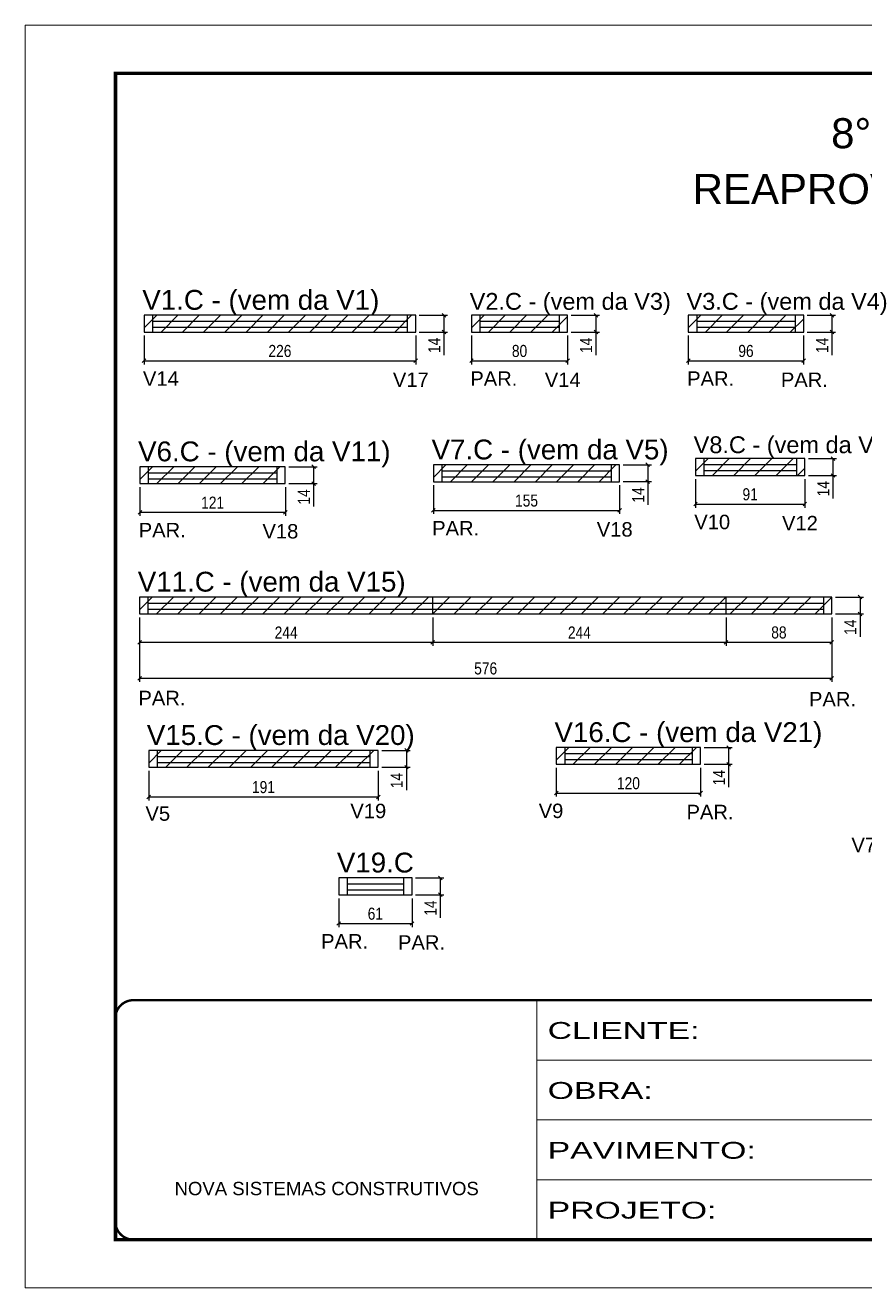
# Model space of a CAD drawing. Extents: x 2489 to 8743, y 745 to 4092.
# Drawn here: x 5673 to 6372, y 745 to 1795 of the extents above; entities that cross this region are included whole.
import ezdxf

# ---------------------------------------------------------------- set-up
doc = ezdxf.new("R2010")
doc.units = 0
doc.linetypes.add('CONTINUO', pattern=[0])
doc.linetypes.add('DASHED', pattern=[0.75, 0.5, -0.25])
for name, color, linetype in [('5', 5, 'Continuous'), ('COTA', 241, 'Continuous'), ('NOMENCLATURA', 7, 'Continuous'), ('Painéis', 200, 'Continuous'), ('SARR_2.2x7', 40, 'Continuous'), ('SARR_EDITAR', 141, 'Continuous')]:
    doc.layers.add(name, color=color, linetype=linetype)
for name, color, linetype, lineweight in [('Folhas', 255, 'Continuous', 9), ('REAPROVEITAMENTO', 251, 'Continuous', 9), ('SARRAFO DE PRESSAO', 251, 'DASHED', 9)]:
    doc.layers.add(name, color=color, linetype=linetype, lineweight=lineweight)
doc.styles.add('ARIAL', font='arial.ttf')
doc.styles.add('COTA TECNICA', font='techl___.ttf', dxfattribs={"height": 10})
doc.styles.add('COTA TECNICA-50', font='techl___.ttf', dxfattribs={"height": 10})
doc.styles.get("Standard").update_dxf_attribs({"font": 'arial.ttf'})
doc.styles.add('Tecnologia', font='')
doc.styles.get('Tecnologia').set_extended_font_data('Forgotten Futurist')
doc.dimstyles.new('COTA PAINEL-50', dxfattribs={"dimtxt": 10, "dimasz": 3, "dimexe": 3, "dimexo": 3, "dimgap": 3, "dimtad": 1, "dimdec": 1, "dimzin": 12, "dimdsep": 46, "dimtxsty": 'COTA TECNICA-50', "dimblk1": 'OBLIQUE', "dimblk2": 'OBLIQUE', "dimsah": 1, "dimcen": 0.9, "dimclrd": 4, "dimclre": 4, "dimclrt": 240, "dimadec": 1, "dimazin": 3, "dimtfac": 1, "dimtdec": 1, "dimtmove": 0, "dimatfit": 3, "dimfxl": 1, "dimtolj": 1, "dimtzin": 12, "dimarcsym": 0})
doc.dimstyles.new('PAINEL', dxfattribs={"dimtxt": 10, "dimasz": 3, "dimexe": 3, "dimexo": 3, "dimgap": 3, "dimtad": 1, "dimdec": 1, "dimzin": 12, "dimdsep": 46, "dimtxsty": 'COTA TECNICA', "dimblk1": 'OBLIQUE', "dimblk2": 'OBLIQUE', "dimsah": 1, "dimcen": 0.9, "dimclrd": 4, "dimclre": 4, "dimclrt": 240, "dimadec": 1, "dimazin": 3, "dimtfac": 1, "dimtdec": 1, "dimtmove": 0, "dimatfit": 3, "dimfxl": 1, "dimtolj": 1, "dimtzin": 12, "dimarcsym": 0})

# ---------------------------------------------------------------- blocks, each defined once
blk = doc.blocks.new('9999999999')
at = {"color": 30, "linetype": 'CONTINUO'}
for p, q in [((98564.6, 34230.2), (98564.6, 34429.4)), ((98564.6, 34379.6), (99584, 34379.6)), ((98564.6, 34329.8), (99488, 34329.8)), ((98564.6, 34280), (99488, 34280))]:
    blk.add_line(p, q, dxfattribs=at)
at = {"color": 30, "linetype": 'CONTINUO', "const_width": 2}
blk.add_lwpolyline([(99584, 34230.2), (99584, 34414.4, 0.414214), (99569, 34429.4), (98229, 34429.4, 0.414214), (98214, 34414.4), (98214, 34245.2, 0.414214), (98229, 34230.2), (99584, 34230.2)], format="xyb", dxfattribs=at)
at = {"layer": 'Folhas'}
blk.add_lwpolyline([(98139, 34190.2), (99624, 34190.2), (99624, 35240.2), (98139, 35240.2)], close=True, dxfattribs=at)
at = {"layer": 'Folhas', "color": 30, "const_width": 3}
blk.add_lwpolyline([(98214, 34230.2), (99584, 34230.2), (99584, 35200.2), (98214, 35200.2)], close=True, dxfattribs=at)
at = {"color": 7, "linetype": 'Continuous', "ltscale": 5, "style": 'ARIAL'}
blk.add_text('NOVA SISTEMAS CONSTRUTIVOS', height=11.059, dxfattribs=at).set_placement((98263.2, 34267.2))
at = {"layer": 'Folhas', "color": 7, "style": 'Tecnologia', "width": 1.5}
for s, p in [('CLIENTE:', (98573.7, 34397.2)), ('OBRA:', (98573.7, 34347.3)), ('PAVIMENTO:', (98573.7, 34297.5)), ('PROJETO:', (98573.7, 34247.7))]:
    blk.add_text(s, height=14, dxfattribs=at).set_placement(p)
blk = doc.blocks.new('_Oblique')
at = {"color": 0, "linetype": 'ByBlock', "lineweight": -2}
blk.add_line((-0.5, -0.5), (0.5, 0.5), dxfattribs=at)
blk = doc.blocks.new('*D267')
at = {"layer": 'COTA', "color": 4, "linetype": 'ByBlock', "lineweight": -2, "transparency": 16777216}
for p, q in [((5771.9, 1536.8), (5771.9, 1512.9)), ((5997.9, 1536.8), (5997.9, 1512.9)), ((5771.9, 1515.9), (5997.9, 1515.9))]:
    blk.add_line(p, q, dxfattribs=at)
at = {"layer": 'Defpoints', "color": 0, "linetype": 'ByBlock', "transparency": 16777216}
for p in [(5771.9, 1539.8), (5997.9, 1539.8), (5997.9, 1515.9)]:
    blk.add_point(p, dxfattribs=at)
at = {"layer": 'COTA', "color": 4, "linetype": 'ByBlock', "lineweight": -2, "transparency": 16777216, "xscale": 3, "yscale": 3, "zscale": 3, "rotation": 180}
blk.add_blockref('_Oblique', (5771.9, 1515.9), dxfattribs=at)
at = {"layer": 'COTA', "color": 4, "linetype": 'ByBlock', "lineweight": -2, "transparency": 16777216, "xscale": 3, "yscale": 3, "zscale": 3}
blk.add_blockref('_Oblique', (5997.9, 1515.9), dxfattribs=at)
at = {"layer": 'COTA', "color": 240, "linetype": 'ByBlock', "transparency": 16777216, "insert": (5884.9, 1524), "char_height": 10, "attachment_point": 5, "style": 'COTA TECNICA-50'}
blk.add_mtext('\\A1;226', dxfattribs=at)
blk = doc.blocks.new('*D268')
at = {"layer": 'COTA', "color": 4, "lineweight": -2, "transparency": 16777216}
for p, q in [((6000.9, 1553.8), (6024.4, 1553.8)), ((6021.4, 1553.8), (6021.4, 1539.8)), ((6000.9, 1539.8), (6024.4, 1539.8)), ((6021.4, 1539.8), (6021.4, 1520.7))]:
    blk.add_line(p, q, dxfattribs=at)
at = {"layer": 'Defpoints', "color": 0, "transparency": 16777216}
for p in [(5997.9, 1553.8), (5997.9, 1539.8), (6021.4, 1539.8)]:
    blk.add_point(p, dxfattribs=at)
at = {"layer": 'COTA', "color": 4, "lineweight": -2, "transparency": 16777216, "xscale": 3, "yscale": 3, "zscale": 3}
for p, rotation in [((6021.4, 1553.8), 90), ((6021.4, 1539.8), 270)]:
    blk.add_blockref('_Oblique', p, dxfattribs=dict(at, rotation=rotation))
at = {"layer": 'COTA', "color": 240, "transparency": 16777216, "insert": (6013.3, 1528.7), "char_height": 10, "attachment_point": 5, "rotation": 90, "style": 'COTA TECNICA'}
blk.add_mtext('\\A1;14', dxfattribs=at)
blk = doc.blocks.new('*D269')
at = {"layer": 'COTA', "color": 4, "linetype": 'ByBlock', "lineweight": -2, "transparency": 16777216}
for p, q in [((6044.3, 1536.8), (6044.3, 1512.9)), ((6124.3, 1536.8), (6124.3, 1512.9)), ((6044.3, 1515.9), (6124.3, 1515.9))]:
    blk.add_line(p, q, dxfattribs=at)
at = {"layer": 'Defpoints', "color": 0, "linetype": 'ByBlock', "transparency": 16777216}
for p in [(6044.3, 1539.8), (6124.3, 1539.8), (6124.3, 1515.9)]:
    blk.add_point(p, dxfattribs=at)
at = {"layer": 'COTA', "color": 4, "linetype": 'ByBlock', "lineweight": -2, "transparency": 16777216, "xscale": 3, "yscale": 3, "zscale": 3, "rotation": 180}
blk.add_blockref('_Oblique', (6044.3, 1515.9), dxfattribs=at)
at = {"layer": 'COTA', "color": 4, "linetype": 'ByBlock', "lineweight": -2, "transparency": 16777216, "xscale": 3, "yscale": 3, "zscale": 3}
blk.add_blockref('_Oblique', (6124.3, 1515.9), dxfattribs=at)
at = {"layer": 'COTA', "color": 240, "linetype": 'ByBlock', "transparency": 16777216, "insert": (6084.3, 1524), "char_height": 10, "attachment_point": 5, "style": 'COTA TECNICA-50'}
blk.add_mtext('\\A1;80', dxfattribs=at)
blk = doc.blocks.new('*D270')
at = {"layer": 'COTA', "color": 4, "lineweight": -2, "transparency": 16777216}
for p, q in [((6127.3, 1553.8), (6150.8, 1553.8)), ((6147.8, 1553.8), (6147.8, 1539.8)), ((6127.3, 1539.8), (6150.8, 1539.8)), ((6147.8, 1539.8), (6147.8, 1520.7))]:
    blk.add_line(p, q, dxfattribs=at)
at = {"layer": 'Defpoints', "color": 0, "transparency": 16777216}
for p in [(6124.3, 1553.8), (6124.3, 1539.8), (6147.8, 1539.8)]:
    blk.add_point(p, dxfattribs=at)
at = {"layer": 'COTA', "color": 4, "lineweight": -2, "transparency": 16777216, "xscale": 3, "yscale": 3, "zscale": 3}
for p, rotation in [((6147.8, 1553.8), 90), ((6147.8, 1539.8), 270)]:
    blk.add_blockref('_Oblique', p, dxfattribs=dict(at, rotation=rotation))
at = {"layer": 'COTA', "color": 240, "transparency": 16777216, "insert": (6139.7, 1528.7), "char_height": 10, "attachment_point": 5, "rotation": 90, "style": 'COTA TECNICA'}
blk.add_mtext('\\A1;14', dxfattribs=at)
blk = doc.blocks.new('*D271')
at = {"layer": 'COTA', "color": 4, "linetype": 'ByBlock', "lineweight": -2, "transparency": 16777216}
for p, q in [((6224.7, 1536.8), (6224.7, 1512.9)), ((6320.7, 1536.8), (6320.7, 1512.9)), ((6224.7, 1515.9), (6320.7, 1515.9))]:
    blk.add_line(p, q, dxfattribs=at)
at = {"layer": 'Defpoints', "color": 0, "linetype": 'ByBlock', "transparency": 16777216}
for p in [(6224.7, 1539.8), (6320.7, 1539.8), (6320.7, 1515.9)]:
    blk.add_point(p, dxfattribs=at)
at = {"layer": 'COTA', "color": 4, "linetype": 'ByBlock', "lineweight": -2, "transparency": 16777216, "xscale": 3, "yscale": 3, "zscale": 3, "rotation": 180}
blk.add_blockref('_Oblique', (6224.7, 1515.9), dxfattribs=at)
at = {"layer": 'COTA', "color": 4, "linetype": 'ByBlock', "lineweight": -2, "transparency": 16777216, "xscale": 3, "yscale": 3, "zscale": 3}
blk.add_blockref('_Oblique', (6320.7, 1515.9), dxfattribs=at)
at = {"layer": 'COTA', "color": 240, "linetype": 'ByBlock', "transparency": 16777216, "insert": (6272.7, 1524), "char_height": 10, "attachment_point": 5, "style": 'COTA TECNICA-50'}
blk.add_mtext('\\A1;96', dxfattribs=at)
blk = doc.blocks.new('*D272')
at = {"layer": 'COTA', "color": 4, "lineweight": -2, "transparency": 16777216}
for p, q in [((6323.7, 1553.8), (6347.2, 1553.8)), ((6344.2, 1553.8), (6344.2, 1539.8)), ((6323.7, 1539.8), (6347.2, 1539.8)), ((6344.2, 1539.8), (6344.2, 1520.7))]:
    blk.add_line(p, q, dxfattribs=at)
at = {"layer": 'Defpoints', "color": 0, "transparency": 16777216}
for p in [(6320.7, 1553.8), (6320.7, 1539.8), (6344.2, 1539.8)]:
    blk.add_point(p, dxfattribs=at)
at = {"layer": 'COTA', "color": 4, "lineweight": -2, "transparency": 16777216, "xscale": 3, "yscale": 3, "zscale": 3}
for p, rotation in [((6344.2, 1553.8), 90), ((6344.2, 1539.8), 270)]:
    blk.add_blockref('_Oblique', p, dxfattribs=dict(at, rotation=rotation))
at = {"layer": 'COTA', "color": 240, "transparency": 16777216, "insert": (6336.1, 1528.7), "char_height": 10, "attachment_point": 5, "rotation": 90, "style": 'COTA TECNICA'}
blk.add_mtext('\\A1;14', dxfattribs=at)
blk = doc.blocks.new('*D277')
at = {"layer": 'COTA', "color": 4, "linetype": 'ByBlock', "lineweight": -2, "transparency": 16777216}
for p, q in [((5768.4, 1410.8), (5768.4, 1386.9)), ((5889.4, 1410.8), (5889.4, 1386.9)), ((5768.4, 1389.9), (5889.4, 1389.9))]:
    blk.add_line(p, q, dxfattribs=at)
at = {"layer": 'Defpoints', "color": 0, "linetype": 'ByBlock', "transparency": 16777216}
for p in [(5768.4, 1413.8), (5889.4, 1413.8), (5889.4, 1389.9)]:
    blk.add_point(p, dxfattribs=at)
at = {"layer": 'COTA', "color": 4, "linetype": 'ByBlock', "lineweight": -2, "transparency": 16777216, "xscale": 3, "yscale": 3, "zscale": 3, "rotation": 180}
blk.add_blockref('_Oblique', (5768.4, 1389.9), dxfattribs=at)
at = {"layer": 'COTA', "color": 4, "linetype": 'ByBlock', "lineweight": -2, "transparency": 16777216, "xscale": 3, "yscale": 3, "zscale": 3}
blk.add_blockref('_Oblique', (5889.4, 1389.9), dxfattribs=at)
at = {"layer": 'COTA', "color": 240, "linetype": 'ByBlock', "transparency": 16777216, "insert": (5828.9, 1397.9), "char_height": 10, "attachment_point": 5, "style": 'COTA TECNICA-50'}
blk.add_mtext('\\A1;121', dxfattribs=at)
blk = doc.blocks.new('*D278')
at = {"layer": 'COTA', "color": 4, "lineweight": -2, "transparency": 16777216}
for p, q in [((5892.4, 1427.8), (5915.9, 1427.8)), ((5912.9, 1427.8), (5912.9, 1413.8)), ((5892.4, 1413.8), (5915.9, 1413.8)), ((5912.9, 1413.8), (5912.9, 1394.7))]:
    blk.add_line(p, q, dxfattribs=at)
at = {"layer": 'Defpoints', "color": 0, "transparency": 16777216}
for p in [(5889.4, 1427.8), (5889.4, 1413.8), (5912.9, 1413.8)]:
    blk.add_point(p, dxfattribs=at)
at = {"layer": 'COTA', "color": 4, "lineweight": -2, "transparency": 16777216, "xscale": 3, "yscale": 3, "zscale": 3}
for p, rotation in [((5912.9, 1427.8), 90), ((5912.9, 1413.8), 270)]:
    blk.add_blockref('_Oblique', p, dxfattribs=dict(at, rotation=rotation))
at = {"layer": 'COTA', "color": 240, "transparency": 16777216, "insert": (5904.8, 1402.7), "char_height": 10, "attachment_point": 5, "rotation": 90, "style": 'COTA TECNICA'}
blk.add_mtext('\\A1;14', dxfattribs=at)
blk = doc.blocks.new('*D279')
at = {"layer": 'COTA', "color": 4, "linetype": 'ByBlock', "lineweight": -2, "transparency": 16777216}
for p, q in [((6012.6, 1412.4), (6012.6, 1388.5)), ((6167.6, 1412.4), (6167.6, 1388.5)), ((6012.6, 1391.5), (6167.6, 1391.5))]:
    blk.add_line(p, q, dxfattribs=at)
at = {"layer": 'Defpoints', "color": 0, "linetype": 'ByBlock', "transparency": 16777216}
for p in [(6012.6, 1415.4), (6167.6, 1415.4), (6167.6, 1391.5)]:
    blk.add_point(p, dxfattribs=at)
at = {"layer": 'COTA', "color": 4, "linetype": 'ByBlock', "lineweight": -2, "transparency": 16777216, "xscale": 3, "yscale": 3, "zscale": 3, "rotation": 180}
blk.add_blockref('_Oblique', (6012.6, 1391.5), dxfattribs=at)
at = {"layer": 'COTA', "color": 4, "linetype": 'ByBlock', "lineweight": -2, "transparency": 16777216, "xscale": 3, "yscale": 3, "zscale": 3}
blk.add_blockref('_Oblique', (6167.6, 1391.5), dxfattribs=at)
at = {"layer": 'COTA', "color": 240, "linetype": 'ByBlock', "transparency": 16777216, "insert": (6090.1, 1399.6), "char_height": 10, "attachment_point": 5, "style": 'COTA TECNICA-50'}
blk.add_mtext('\\A1;155', dxfattribs=at)
blk = doc.blocks.new('*D296')
at = {"layer": 'COTA', "color": 4, "lineweight": -2, "transparency": 16777216}
for p, q in [((6170.6, 1429.4), (6194, 1429.4)), ((6191, 1429.4), (6191, 1415.4)), ((6170.6, 1415.4), (6194, 1415.4)), ((6191, 1415.4), (6191, 1396.2))]:
    blk.add_line(p, q, dxfattribs=at)
at = {"layer": 'Defpoints', "color": 0, "transparency": 16777216}
for p in [(6167.6, 1429.4), (6167.6, 1415.4), (6191, 1415.4)]:
    blk.add_point(p, dxfattribs=at)
at = {"layer": 'COTA', "color": 4, "lineweight": -2, "transparency": 16777216, "xscale": 3, "yscale": 3, "zscale": 3}
for p, rotation in [((6191, 1429.4), 90), ((6191, 1415.4), 270)]:
    blk.add_blockref('_Oblique', p, dxfattribs=dict(at, rotation=rotation))
at = {"layer": 'COTA', "color": 240, "transparency": 16777216, "insert": (6183, 1404.3), "char_height": 10, "attachment_point": 5, "rotation": 90, "style": 'COTA TECNICA'}
blk.add_mtext('\\A1;14', dxfattribs=at)
blk = doc.blocks.new('*D297')
at = {"layer": 'COTA', "color": 4, "linetype": 'ByBlock', "lineweight": -2, "transparency": 16777216}
for p, q in [((6230.7, 1417.5), (6230.7, 1393.7)), ((6321.7, 1417.5), (6321.7, 1393.7)), ((6230.7, 1396.7), (6321.7, 1396.7))]:
    blk.add_line(p, q, dxfattribs=at)
at = {"layer": 'Defpoints', "color": 0, "linetype": 'ByBlock', "transparency": 16777216}
for p in [(6230.7, 1420.5), (6321.7, 1420.5), (6321.7, 1396.7)]:
    blk.add_point(p, dxfattribs=at)
at = {"layer": 'COTA', "color": 4, "linetype": 'ByBlock', "lineweight": -2, "transparency": 16777216, "xscale": 3, "yscale": 3, "zscale": 3, "rotation": 180}
blk.add_blockref('_Oblique', (6230.7, 1396.7), dxfattribs=at)
at = {"layer": 'COTA', "color": 4, "linetype": 'ByBlock', "lineweight": -2, "transparency": 16777216, "xscale": 3, "yscale": 3, "zscale": 3}
blk.add_blockref('_Oblique', (6321.7, 1396.7), dxfattribs=at)
at = {"layer": 'COTA', "color": 240, "linetype": 'ByBlock', "transparency": 16777216, "insert": (6276.2, 1404.8), "char_height": 10, "attachment_point": 5, "style": 'COTA TECNICA-50'}
blk.add_mtext('\\A1;91', dxfattribs=at)
blk = doc.blocks.new('*D298')
at = {"layer": 'COTA', "color": 4, "lineweight": -2, "transparency": 16777216}
for p, q in [((6324.7, 1434.5), (6348.1, 1434.5)), ((6345.1, 1434.5), (6345.1, 1420.5)), ((6324.7, 1420.5), (6348.1, 1420.5)), ((6345.1, 1420.5), (6345.1, 1401.4))]:
    blk.add_line(p, q, dxfattribs=at)
at = {"layer": 'Defpoints', "color": 0, "transparency": 16777216}
for p in [(6321.7, 1434.5), (6321.7, 1420.5), (6345.1, 1420.5)]:
    blk.add_point(p, dxfattribs=at)
at = {"layer": 'COTA', "color": 4, "lineweight": -2, "transparency": 16777216, "xscale": 3, "yscale": 3, "zscale": 3}
for p, rotation in [((6345.1, 1434.5), 90), ((6345.1, 1420.5), 270)]:
    blk.add_blockref('_Oblique', p, dxfattribs=dict(at, rotation=rotation))
at = {"layer": 'COTA', "color": 240, "transparency": 16777216, "insert": (6337.1, 1409.5), "char_height": 10, "attachment_point": 5, "rotation": 90, "style": 'COTA TECNICA'}
blk.add_mtext('\\A1;14', dxfattribs=at)
blk = doc.blocks.new('*D305')
at = {"layer": 'COTA', "color": 4, "lineweight": -2, "transparency": 16777216}
for p, q in [((6347.1, 1319.4), (6370.6, 1319.4)), ((6367.6, 1319.4), (6367.6, 1305.4)), ((6347.1, 1305.4), (6370.6, 1305.4)), ((6367.6, 1305.4), (6367.6, 1286.3))]:
    blk.add_line(p, q, dxfattribs=at)
at = {"layer": 'Defpoints', "color": 0, "transparency": 16777216}
for p in [(6344.1, 1319.4), (6344.1, 1305.4), (6367.6, 1305.4)]:
    blk.add_point(p, dxfattribs=at)
at = {"layer": 'COTA', "color": 4, "lineweight": -2, "transparency": 16777216, "xscale": 3, "yscale": 3, "zscale": 3}
for p, rotation in [((6367.6, 1319.4), 90), ((6367.6, 1305.4), 270)]:
    blk.add_blockref('_Oblique', p, dxfattribs=dict(at, rotation=rotation))
at = {"layer": 'COTA', "color": 240, "transparency": 16777216, "insert": (6359.5, 1294.3), "char_height": 10, "attachment_point": 5, "rotation": 90, "style": 'COTA TECNICA'}
blk.add_mtext('\\A1;14', dxfattribs=at)
blk = doc.blocks.new('*D86')
at = {"layer": 'Defpoints', "color": 0, "transparency": 16777216}
for p in [(5768.1, 1305.4), (6012.1, 1305.4), (6012.1, 1281.8)]:
    blk.add_point(p, dxfattribs=at)
at = {"layer": 'Painéis', "color": 4, "lineweight": -2, "transparency": 16777216}
for p, q in [((5768.1, 1302.4), (5768.1, 1278.8)), ((6012.1, 1302.4), (6012.1, 1278.8)), ((5768.1, 1281.8), (6012.1, 1281.8))]:
    blk.add_line(p, q, dxfattribs=at)
at = {"layer": 'Painéis', "color": 4, "lineweight": -2, "transparency": 16777216, "xscale": 3, "yscale": 3, "zscale": 3, "rotation": 180}
blk.add_blockref('_Oblique', (5768.1, 1281.8), dxfattribs=at)
at = {"layer": 'Painéis', "color": 4, "lineweight": -2, "transparency": 16777216, "xscale": 3, "yscale": 3, "zscale": 3}
blk.add_blockref('_Oblique', (6012.1, 1281.8), dxfattribs=at)
at = {"layer": 'Painéis', "color": 240, "transparency": 16777216, "insert": (5890.1, 1289.9), "char_height": 10, "attachment_point": 5, "style": 'COTA TECNICA'}
blk.add_mtext('\\A1;244', dxfattribs=at)
blk = doc.blocks.new('*D87')
at = {"layer": 'Defpoints', "color": 0, "transparency": 16777216}
for p in [(6256.1, 1305.4), (6344.1, 1305.4), (6344.1, 1281.8)]:
    blk.add_point(p, dxfattribs=at)
at = {"layer": 'Painéis', "color": 4, "lineweight": -2, "transparency": 16777216}
for p, q in [((6256.1, 1302.4), (6256.1, 1278.8)), ((6344.1, 1302.4), (6344.1, 1278.8)), ((6256.1, 1281.8), (6344.1, 1281.8))]:
    blk.add_line(p, q, dxfattribs=at)
at = {"layer": 'Painéis', "color": 4, "lineweight": -2, "transparency": 16777216, "xscale": 3, "yscale": 3, "zscale": 3, "rotation": 180}
blk.add_blockref('_Oblique', (6256.1, 1281.8), dxfattribs=at)
at = {"layer": 'Painéis', "color": 4, "lineweight": -2, "transparency": 16777216, "xscale": 3, "yscale": 3, "zscale": 3}
blk.add_blockref('_Oblique', (6344.1, 1281.8), dxfattribs=at)
at = {"layer": 'Painéis', "color": 240, "transparency": 16777216, "insert": (6300.1, 1289.9), "char_height": 10, "attachment_point": 5, "style": 'COTA TECNICA'}
blk.add_mtext('\\A1;88', dxfattribs=at)
blk = doc.blocks.new('*D306')
at = {"layer": 'Defpoints', "color": 0, "transparency": 16777216}
for p in [(6012.1, 1305.4), (6256.1, 1305.4), (6256.1, 1281.8)]:
    blk.add_point(p, dxfattribs=at)
at = {"layer": 'Painéis', "color": 4, "lineweight": -2, "transparency": 16777216}
for p, q in [((6012.1, 1302.4), (6012.1, 1278.8)), ((6256.1, 1302.4), (6256.1, 1278.8)), ((6012.1, 1281.8), (6256.1, 1281.8))]:
    blk.add_line(p, q, dxfattribs=at)
at = {"layer": 'Painéis', "color": 4, "lineweight": -2, "transparency": 16777216, "xscale": 3, "yscale": 3, "zscale": 3, "rotation": 180}
blk.add_blockref('_Oblique', (6012.1, 1281.8), dxfattribs=at)
at = {"layer": 'Painéis', "color": 4, "lineweight": -2, "transparency": 16777216, "xscale": 3, "yscale": 3, "zscale": 3}
blk.add_blockref('_Oblique', (6256.1, 1281.8), dxfattribs=at)
at = {"layer": 'Painéis', "color": 240, "transparency": 16777216, "insert": (6134.1, 1289.9), "char_height": 10, "attachment_point": 5, "style": 'COTA TECNICA'}
blk.add_mtext('\\A1;244', dxfattribs=at)
blk = doc.blocks.new('*D307')
at = {"layer": 'Defpoints', "color": 0, "transparency": 16777216}
for p in [(5768.1, 1305.4), (6344.1, 1305.4), (6344.1, 1251.9)]:
    blk.add_point(p, dxfattribs=at)
at = {"layer": 'Painéis', "color": 4, "lineweight": -2, "transparency": 16777216}
for p, q in [((5768.1, 1302.4), (5768.1, 1248.9)), ((6344.1, 1302.4), (6344.1, 1248.9)), ((5768.1, 1251.9), (6344.1, 1251.9))]:
    blk.add_line(p, q, dxfattribs=at)
at = {"layer": 'Painéis', "color": 4, "lineweight": -2, "transparency": 16777216, "xscale": 3, "yscale": 3, "zscale": 3, "rotation": 180}
blk.add_blockref('_Oblique', (5768.1, 1251.9), dxfattribs=at)
at = {"layer": 'Painéis', "color": 4, "lineweight": -2, "transparency": 16777216, "xscale": 3, "yscale": 3, "zscale": 3}
blk.add_blockref('_Oblique', (6344.1, 1251.9), dxfattribs=at)
at = {"layer": 'Painéis', "color": 240, "transparency": 16777216, "insert": (6056.1, 1260), "char_height": 10, "attachment_point": 5, "style": 'COTA TECNICA'}
blk.add_mtext('\\A1;576', dxfattribs=at)
blk = doc.blocks.new('*D310')
at = {"layer": 'COTA', "color": 4, "linetype": 'ByBlock', "lineweight": -2, "transparency": 16777216}
for p, q in [((6114.9, 1177.3), (6114.9, 1153.4)), ((6234.9, 1177.3), (6234.9, 1153.4)), ((6114.9, 1156.4), (6234.9, 1156.4))]:
    blk.add_line(p, q, dxfattribs=at)
at = {"layer": 'Defpoints', "color": 0, "linetype": 'ByBlock', "transparency": 16777216}
for p in [(6114.9, 1180.3), (6234.9, 1180.3), (6234.9, 1156.4)]:
    blk.add_point(p, dxfattribs=at)
at = {"layer": 'COTA', "color": 4, "linetype": 'ByBlock', "lineweight": -2, "transparency": 16777216, "xscale": 3, "yscale": 3, "zscale": 3, "rotation": 180}
blk.add_blockref('_Oblique', (6114.9, 1156.4), dxfattribs=at)
at = {"layer": 'COTA', "color": 4, "linetype": 'ByBlock', "lineweight": -2, "transparency": 16777216, "xscale": 3, "yscale": 3, "zscale": 3}
blk.add_blockref('_Oblique', (6234.9, 1156.4), dxfattribs=at)
at = {"layer": 'COTA', "color": 240, "linetype": 'ByBlock', "transparency": 16777216, "insert": (6174.9, 1164.5), "char_height": 10, "attachment_point": 5, "style": 'COTA TECNICA-50'}
blk.add_mtext('\\A1;120', dxfattribs=at)
blk = doc.blocks.new('*D311')
at = {"layer": 'COTA', "color": 4, "lineweight": -2, "transparency": 16777216}
for p, q in [((6237.9, 1194.3), (6261.3, 1194.3)), ((6258.3, 1194.3), (6258.3, 1180.3)), ((6237.9, 1180.3), (6261.3, 1180.3)), ((6258.3, 1180.3), (6258.3, 1161.2))]:
    blk.add_line(p, q, dxfattribs=at)
at = {"layer": 'Defpoints', "color": 0, "transparency": 16777216}
for p in [(6234.9, 1194.3), (6234.9, 1180.3), (6258.3, 1180.3)]:
    blk.add_point(p, dxfattribs=at)
at = {"layer": 'COTA', "color": 4, "lineweight": -2, "transparency": 16777216, "xscale": 3, "yscale": 3, "zscale": 3}
for p, rotation in [((6258.3, 1194.3), 90), ((6258.3, 1180.3), 270)]:
    blk.add_blockref('_Oblique', p, dxfattribs=dict(at, rotation=rotation))
at = {"layer": 'COTA', "color": 240, "transparency": 16777216, "insert": (6250.3, 1169.2), "char_height": 10, "attachment_point": 5, "rotation": 90, "style": 'COTA TECNICA'}
blk.add_mtext('\\A1;14', dxfattribs=at)
blk = doc.blocks.new('*D313')
at = {"layer": 'COTA', "color": 4, "lineweight": -2, "transparency": 16777216}
for p, q in [((5969.7, 1191.9), (5993.2, 1191.9)), ((5990.2, 1191.9), (5990.2, 1177.9)), ((5969.7, 1177.9), (5993.2, 1177.9)), ((5990.2, 1177.9), (5990.2, 1158.7))]:
    blk.add_line(p, q, dxfattribs=at)
at = {"layer": 'Defpoints', "color": 0, "transparency": 16777216}
for p in [(5966.7, 1191.9), (5966.7, 1177.9), (5990.2, 1177.9)]:
    blk.add_point(p, dxfattribs=at)
at = {"layer": 'COTA', "color": 4, "lineweight": -2, "transparency": 16777216, "xscale": 3, "yscale": 3, "zscale": 3}
for p, rotation in [((5990.2, 1191.9), 90), ((5990.2, 1177.9), 270)]:
    blk.add_blockref('_Oblique', p, dxfattribs=dict(at, rotation=rotation))
at = {"layer": 'COTA', "color": 240, "transparency": 16777216, "insert": (5982.1, 1166.8), "char_height": 10, "attachment_point": 5, "rotation": 90, "style": 'COTA TECNICA'}
blk.add_mtext('\\A1;14', dxfattribs=at)
blk = doc.blocks.new('*D91')
at = {"layer": 'Defpoints', "color": 0, "transparency": 16777216}
for p in [(5775.7, 1177.9), (5966.7, 1177.9), (5966.7, 1153.2)]:
    blk.add_point(p, dxfattribs=at)
at = {"layer": 'Painéis', "color": 4, "lineweight": -2, "transparency": 16777216}
for p, q in [((5775.7, 1174.9), (5775.7, 1150.2)), ((5966.7, 1174.9), (5966.7, 1150.2)), ((5775.7, 1153.2), (5966.7, 1153.2))]:
    blk.add_line(p, q, dxfattribs=at)
at = {"layer": 'Painéis', "color": 4, "lineweight": -2, "transparency": 16777216, "xscale": 3, "yscale": 3, "zscale": 3, "rotation": 180}
blk.add_blockref('_Oblique', (5775.7, 1153.2), dxfattribs=at)
at = {"layer": 'Painéis', "color": 4, "lineweight": -2, "transparency": 16777216, "xscale": 3, "yscale": 3, "zscale": 3}
blk.add_blockref('_Oblique', (5966.7, 1153.2), dxfattribs=at)
at = {"layer": 'Painéis', "color": 240, "transparency": 16777216, "insert": (5871.2, 1161.3), "char_height": 10, "attachment_point": 5, "style": 'COTA TECNICA'}
blk.add_mtext('\\A1;191', dxfattribs=at)
blk = doc.blocks.new('*D323')
at = {"layer": 'COTA', "color": 4, "linetype": 'ByBlock', "lineweight": -2, "transparency": 16777216}
for p, q in [((5933.8, 1068.8), (5933.8, 1044.9)), ((5994.8, 1068.8), (5994.8, 1044.9)), ((5933.8, 1047.9), (5994.8, 1047.9))]:
    blk.add_line(p, q, dxfattribs=at)
at = {"layer": 'Defpoints', "color": 0, "linetype": 'ByBlock', "transparency": 16777216}
for p in [(5933.8, 1071.8), (5994.8, 1071.8), (5994.8, 1047.9)]:
    blk.add_point(p, dxfattribs=at)
at = {"layer": 'COTA', "color": 4, "linetype": 'ByBlock', "lineweight": -2, "transparency": 16777216, "xscale": 3, "yscale": 3, "zscale": 3, "rotation": 180}
blk.add_blockref('_Oblique', (5933.8, 1047.9), dxfattribs=at)
at = {"layer": 'COTA', "color": 4, "linetype": 'ByBlock', "lineweight": -2, "transparency": 16777216, "xscale": 3, "yscale": 3, "zscale": 3}
blk.add_blockref('_Oblique', (5994.8, 1047.9), dxfattribs=at)
at = {"layer": 'COTA', "color": 240, "linetype": 'ByBlock', "transparency": 16777216, "insert": (5964.3, 1056), "char_height": 10, "attachment_point": 5, "style": 'COTA TECNICA-50'}
blk.add_mtext('\\A1;61', dxfattribs=at)
blk = doc.blocks.new('*D324')
at = {"layer": 'COTA', "color": 4, "lineweight": -2, "transparency": 16777216}
for p, q in [((5997.8, 1085.8), (6021.3, 1085.8)), ((6018.3, 1085.8), (6018.3, 1071.8)), ((5997.8, 1071.8), (6021.3, 1071.8)), ((6018.3, 1071.8), (6018.3, 1052.7))]:
    blk.add_line(p, q, dxfattribs=at)
at = {"layer": 'Defpoints', "color": 0, "transparency": 16777216}
for p in [(5994.8, 1085.8), (5994.8, 1071.8), (6018.3, 1071.8)]:
    blk.add_point(p, dxfattribs=at)
at = {"layer": 'COTA', "color": 4, "lineweight": -2, "transparency": 16777216, "xscale": 3, "yscale": 3, "zscale": 3}
for p, rotation in [((6018.3, 1085.8), 90), ((6018.3, 1071.8), 270)]:
    blk.add_blockref('_Oblique', p, dxfattribs=dict(at, rotation=rotation))
at = {"layer": 'COTA', "color": 240, "transparency": 16777216, "insert": (6010.2, 1060.7), "char_height": 10, "attachment_point": 5, "rotation": 90, "style": 'COTA TECNICA'}
blk.add_mtext('\\A1;14', dxfattribs=at)

msp = doc.modelspace()

# ---------------------------------------------------------------- hatches: boundary and pattern name
at = {"layer": 'REAPROVEITAMENTO'}
h = msp.add_hatch(dxfattribs=at)
h.set_pattern_fill('ANSI31', color=256, scale=100, style=0)
h.set_pattern_definition([(45, (6822.156, 4732.582), (-8.838835, 8.838835), [])])
h.paths.add_polyline_path([(5771.88, 1553.79), (5771.88, 1539.79), (5997.88, 1539.79), (5997.88, 1553.79)])
h = msp.add_hatch(dxfattribs=at)
h.set_pattern_fill('ANSI31', color=256, scale=100, style=0)
h.set_pattern_definition([(45, (7094.578, 4732.582), (-8.838835, 8.838835), [])])
h.paths.add_polyline_path([(6044.3, 1553.79), (6044.3, 1539.79), (6124.3, 1539.79), (6124.3, 1553.79)])
h = msp.add_hatch(dxfattribs=at)
h.set_pattern_fill('ANSI31', color=256, scale=100, style=0)
h.set_pattern_definition([(45, (7275.011, 4732.582), (-8.838835, 8.838835), [])])
h.paths.add_polyline_path([(6224.73, 1553.79), (6224.73, 1539.79), (6320.73, 1539.79), (6320.73, 1553.79)])
h = msp.add_hatch(dxfattribs=at)
h.set_pattern_fill('ANSI31', color=256, scale=100, style=0)
h.set_pattern_definition([(45, (7062.839, 4608.14), (-8.838835, 8.838835), [])])
h.paths.add_polyline_path([(6012.56, 1429.35), (6012.56, 1415.35), (6167.56, 1415.35), (6167.56, 1429.35)])
h = msp.add_hatch(dxfattribs=at)
h.set_pattern_fill('ANSI31', color=256, scale=100, style=0)
h.set_pattern_definition([(45, (7280.94, 4613.332), (-8.838835, 8.838835), [])])
h.paths.add_polyline_path([(6230.66, 1434.54), (6230.66, 1420.54), (6321.66, 1420.54), (6321.66, 1434.54)])
h = msp.add_hatch(dxfattribs=at)
h.set_pattern_fill('ANSI31', color=256, scale=100, style=0)
h.set_pattern_definition([(45, (6818.657, 4606.557), (-8.838835, 8.838835), [])])
h.paths.add_polyline_path([(5768.38, 1427.77), (5768.38, 1413.77), (5889.38, 1413.77), (5889.38, 1427.77)])
h = msp.add_hatch(dxfattribs=at)
h.set_pattern_fill('ANSI31', color=256, scale=100, style=0)
h.set_pattern_definition([(45, (6818.401, 4498.188), (-8.838835, 8.838835), [])])
h.paths.add_polyline_path([(5768.12, 1319.4), (5768.12, 1305.4), (6344.12, 1305.4), (6344.12, 1319.4)])
h = msp.add_hatch(dxfattribs=at)
h.set_pattern_fill('ANSI31', color=256, scale=100, style=0)
h.set_pattern_definition([(45, (6825.968, 4370.641), (-8.838835, 8.838835), [])])
h.paths.add_polyline_path([(5775.69, 1191.85), (5775.69, 1177.85), (5966.69, 1177.85), (5966.69, 1191.85)])
h = msp.add_hatch(dxfattribs=at)
h.set_pattern_fill('ANSI31', color=256, scale=100, style=0)
h.set_pattern_definition([(45, (7165.147, 4373.069), (-8.838835, 8.838835), [])])
h.paths.add_polyline_path([(6114.87, 1194.28), (6114.87, 1180.28), (6234.87, 1180.28), (6234.87, 1194.28)])

# ---------------------------------------------------------------- linework, layer by layer
at = {"layer": 'Painéis'}
for p, q in [((6012.12, 1305.4), (6012.12, 1319.4)), ((6256.12, 1305.4), (6256.12, 1319.4))]:
    msp.add_line(p, q, dxfattribs=at)
at = {"layer": 'Painéis', "linetype": 'ByBlock'}
for points in [[(5771.88, 1553.79), (5771.88, 1539.79), (5997.88, 1539.79), (5997.88, 1553.79)], [(6044.3, 1553.79), (6044.3, 1539.79), (6124.3, 1539.79), (6124.3, 1553.79)], [(6224.73, 1553.79), (6224.73, 1539.79), (6320.73, 1539.79), (6320.73, 1553.79)], [(6012.56, 1429.35), (6012.56, 1415.35), (6167.56, 1415.35), (6167.56, 1429.35)], [(6230.66, 1434.54), (6230.66, 1420.54), (6321.66, 1420.54), (6321.66, 1434.54)], [(5768.38, 1427.77), (5768.38, 1413.77), (5889.38, 1413.77), (5889.38, 1427.77)], [(5768.12, 1319.4), (5768.12, 1305.4), (6344.12, 1305.4), (6344.12, 1319.4)], [(5775.69, 1191.85), (5775.69, 1177.85), (5966.69, 1177.85), (5966.69, 1191.85)], [(6114.87, 1194.28), (6114.87, 1180.28), (6234.87, 1180.28), (6234.87, 1194.28)], [(5933.8, 1085.79), (5933.8, 1071.79), (5994.8, 1071.79), (5994.8, 1085.79)]]:
    msp.add_lwpolyline(points, close=True, dxfattribs=at)
at = {"layer": 'SARR_2.2x7', "linetype": 'Continuous'}
for p, q in [((5778.88, 1553.79), (5778.88, 1539.79)), ((5990.88, 1553.79), (5990.88, 1539.79)), ((6051.3, 1553.79), (6051.3, 1539.79)), ((6117.3, 1553.79), (6117.3, 1539.79)), ((6231.73, 1553.79), (6231.73, 1539.79)), ((6313.73, 1553.79), (6313.73, 1539.79)), ((6019.56, 1429.35), (6019.56, 1415.35)), ((6160.56, 1429.35), (6160.56, 1415.35)), ((6237.66, 1434.54), (6237.66, 1420.54)), ((6314.66, 1434.54), (6314.66, 1420.54)), ((5775.38, 1427.77), (5775.38, 1413.77)), ((5882.38, 1427.77), (5882.38, 1413.77)), ((5775.12, 1319.4), (5775.12, 1305.4)), ((6337.12, 1319.4), (6337.12, 1305.4)), ((5782.69, 1191.85), (5782.69, 1177.85)), ((5959.69, 1191.85), (5959.69, 1177.85)), ((6121.87, 1194.28), (6121.87, 1180.28)), ((6227.87, 1194.28), (6227.87, 1180.28)), ((5940.8, 1085.79), (5940.8, 1071.79)), ((5987.8, 1085.79), (5987.8, 1071.79))]:
    msp.add_line(p, q, dxfattribs=at)
at = {"layer": 'SARR_EDITAR', "linetype": 'Continuous'}
for p, q in [((5778.88, 1548.79), (5990.88, 1548.79)), ((5778.88, 1543.79), (5990.88, 1543.79)), ((6051.3, 1548.79), (6117.3, 1548.79)), ((6051.3, 1543.79), (6117.3, 1543.79)), ((6231.73, 1548.79), (6313.73, 1548.79)), ((6231.73, 1543.79), (6313.73, 1543.79)), ((6237.66, 1429.54), (6314.66, 1429.54)), ((5775.38, 1422.77), (5882.38, 1422.77)), ((5775.38, 1417.77), (5882.38, 1417.77)), ((6019.56, 1424.35), (6160.56, 1424.35)), ((6019.56, 1419.35), (6160.56, 1419.35)), ((6237.66, 1424.54), (6314.66, 1424.54)), ((5775.12, 1314.4), (6256.12, 1314.4)), ((6256.12, 1314.4), (6337.12, 1314.4)), ((5775.12, 1309.4), (6256.12, 1309.4)), ((6256.12, 1309.4), (6337.12, 1309.4)), ((5782.69, 1186.85), (5959.69, 1186.85)), ((6121.87, 1189.28), (6227.87, 1189.28)), ((5782.69, 1181.85), (5959.69, 1181.85)), ((6121.87, 1184.28), (6227.87, 1184.28)), ((5940.8, 1080.79), (5987.8, 1080.79)), ((5940.8, 1075.79), (5987.8, 1075.79))]:
    msp.add_line(p, q, dxfattribs=at)

# ---------------------------------------------------------------- block references
at = {"layer": 'SARRAFO DE PRESSAO', "color": 6, "linetype": 'ByBlock'}
msp.add_blockref('9999999999', (-92466.01, -33445.24), dxfattribs=at)

# ---------------------------------------------------------------- texts
at = {"color": 0, "linetype": 'Continuous', "ltscale": 5, "style": 'ARIAL'}
for s, p in [('8° PAVIMENTO', (6343.54, 1692.67)), ('REAPROVEITADO DO 4° PAV.', (6228.38, 1646.35))]:
    msp.add_text(s, height=25, dxfattribs=at).set_placement(p)
at = {"layer": '5', "linetype": 'Continuous'}
for s, p in [('V14', (5770.91, 1495.1)), ('V17', (5978.9, 1494.15)), ('PAR.', (6043.33, 1495.1)), ('V14', (6105.32, 1494.15)), ('PAR.', (6223.76, 1495.1)), ('PAR.', (6301.75, 1494.15)), ('V10', (6229.69, 1375.86)), ('V12', (6302.68, 1374.9)), ('PAR.', (5767.41, 1369.08)), ('V18', (5870.4, 1368.12)), ('PAR.', (6011.59, 1370.66)), ('V18', (6148.58, 1369.7)), ('PAR.', (5767.15, 1229.45)), ('PAR.', (6325.14, 1228.49)), ('V5', (5773.01, 1133.32)), ('V19', (5943.52, 1135.5)), ('V9', (6100.24, 1135.59)), ('PAR.', (6223.23, 1134.63)), ('V7', (6360.48, 1107.19)), ('PAR.', (5919.17, 1027.1)), ('PAR.', (5983.16, 1026.14))]:
    msp.add_text(s, height=12, rotation=359.99996, dxfattribs=at).set_placement(p)
at = {"layer": 'NOMENCLATURA', "linetype": 'Continuous'}
for s, height, p in [('V1.C - (vem da V1)', 16.5, (5770.38, 1558.32)), ('V2.C - (vem da V3)', 14, (6042.8, 1558.32)), ('V3.C - (vem da V4)', 14, (6223.24, 1558.32)), ('V6.C - (vem da V11)', 16.5, (5766.88, 1432.29)), ('V7.C - (vem da V5)', 16.5, (6011.07, 1433.88)), ('V8.C - (vem da V13)', 14, (6229.17, 1439.07)), ('V11.C - (vem da V15)', 16.5, (5766.63, 1323.93)), ('V15.C - (vem da V20)', 16.5, (5774.19, 1196.38)), ('V16.C - (vem da V21)', 16.5, (6113.37, 1198.81)), ('V19.C', 16.5, (5932.3, 1090.32))]:
    msp.add_text(s, height=height, dxfattribs=at).set_placement(p)

# ---------------------------------------------------------------- dimensions: what is measured, and where the dimension line sits
at = {"layer": 'COTA'}
for base, p1, p2, picture, middle in [((6021.35, 1539.79), (5997.88, 1553.79), (5997.88, 1539.79), '*D268', (6013.28, 1528.74)), ((6147.78, 1539.79), (6124.3, 1553.79), (6124.3, 1539.79), '*D270', (6139.7, 1528.74)), ((6344.21, 1539.79), (6320.73, 1553.79), (6320.73, 1539.79), '*D272', (6336.14, 1528.74)), ((5912.85, 1413.77), (5889.38, 1427.77), (5889.38, 1413.77), '*D278', (5904.78, 1402.71)), ((6191.04, 1415.35), (6167.56, 1429.35), (6167.56, 1415.35), '*D296', (6182.96, 1404.29)), ((6345.14, 1420.54), (6321.66, 1434.54), (6321.66, 1420.54), '*D298', (6337.06, 1409.49)), ((6367.6, 1305.4), (6344.12, 1319.4), (6344.12, 1305.4), '*D305', (6359.52, 1294.34)), ((5990.16, 1177.85), (5966.69, 1191.85), (5966.69, 1177.85), '*D313', (5982.09, 1166.79)), ((6258.34, 1180.28), (6234.87, 1194.28), (6234.87, 1180.28), '*D311', (6250.27, 1169.22)), ((6018.27, 1071.79), (5994.8, 1085.79), (5994.8, 1071.79), '*D324', (6010.2, 1060.73))]:
    dim = msp.add_linear_dim(base=base, p1=p1, p2=p2, angle=90, dimstyle='PAINEL', dxfattribs=at)
    dim.commit()
    dim.dimension.update_dxf_attribs({"geometry": picture, "text_midpoint": middle})
at = {"layer": 'COTA', "color": 1, "linetype": 'ByBlock'}
for base, p1, p2, picture, middle in [((5997.88, 1515.92), (5771.88, 1539.79), (5997.88, 1539.79), '*D267', (5884.88, 1524.02)), ((6124.3, 1515.92), (6044.3, 1539.79), (6124.3, 1539.79), '*D269', (6084.3, 1524.04)), ((6320.73, 1515.92), (6224.73, 1539.79), (6320.73, 1539.79), '*D271', (6272.73, 1524.05)), ((6321.66, 1396.67), (6230.66, 1420.54), (6321.66, 1420.54), '*D297', (6276.16, 1404.75)), ((5889.38, 1389.89), (5768.38, 1413.77), (5889.38, 1413.77), '*D277', (5828.88, 1397.95)), ((6167.56, 1391.47), (6012.56, 1415.35), (6167.56, 1415.35), '*D279', (6090.06, 1399.58)), ((6234.87, 1156.4), (6114.87, 1180.28), (6234.87, 1180.28), '*D310', (6174.87, 1164.5)), ((5994.8, 1047.91), (5933.8, 1071.79), (5994.8, 1071.79), '*D323', (5964.3, 1056.01))]:
    dim = msp.add_linear_dim(base=base, p1=p1, p2=p2, dimstyle='COTA PAINEL-50', override={"dimarcsym": 1}, dxfattribs=at)
    dim.commit()
    dim.dimension.update_dxf_attribs({"geometry": picture, "text_midpoint": middle})
at = {"layer": 'Painéis'}
for base, p1, p2, picture, middle in [((6012.12, 1281.83), (5768.12, 1305.4), (6012.12, 1305.4), '*D86', (5890.12, 1289.9)), ((6344.12, 1251.9), (5768.12, 1305.4), (6344.12, 1305.4), '*D307', (6056.12, 1260.01)), ((6256.12, 1281.83), (6012.12, 1305.4), (6256.12, 1305.4), '*D306', (6134.12, 1289.9)), ((6344.12, 1281.83), (6256.12, 1305.4), (6344.12, 1305.4), '*D87', (6300.12, 1289.93)), ((5966.69, 1153.19), (5775.69, 1177.85), (5966.69, 1177.85), '*D91', (5871.19, 1161.28))]:
    dim = msp.add_linear_dim(base=base, p1=p1, p2=p2, dimstyle='PAINEL', dxfattribs=at)
    dim.commit()
    dim.dimension.update_dxf_attribs({"geometry": picture, "text_midpoint": middle})

doc.saveas('drawing.dxf')
